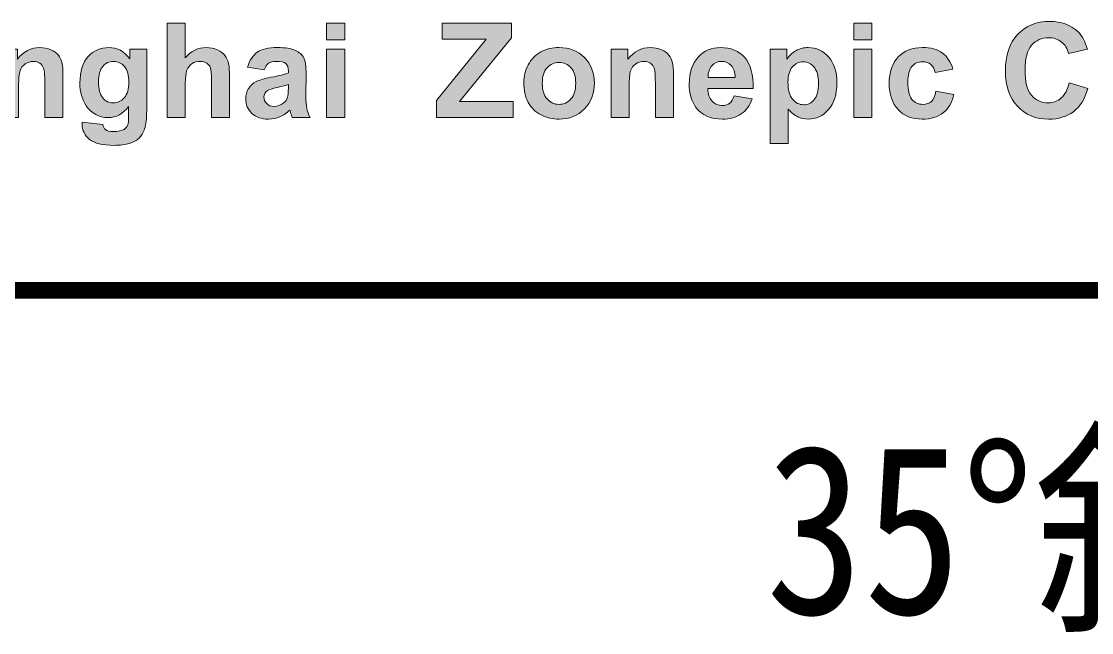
# Model space of a CAD drawing. Extents: x 148 to 221443, y -36682 to 6758.
# Drawn here: x 188961 to 189340.3, y -12032.4 to -11815.8 of the extents above; entities that cross this region are included whole.
import ezdxf
from ezdxf.enums import TextEntityAlignment as Align

# ---------------------------------------------------------------- set-up
doc = ezdxf.new("R2010")
doc.units = 0
doc.header["$LTSCALE"] = 10
doc.header["$MEASUREMENT"] = 0
doc.layers.add('图层 1', color=7, linetype='Continuous')
doc.layers.add('图框层', color=7, linetype='Continuous', lineweight=15)
doc.styles.add('tkhz2', font='')
doc.styles.get('tkhz2').set_extended_font_data('SimSun')

# ---------------------------------------------------------------- blocks, each defined once
blk = doc.blocks.new('block 6')
at = {"layer": '图层 1', "true_color": 0x0f208a}
h = blk.add_hatch(color=166, dxfattribs=at)
h.dxf.hatch_style = 2
edge = h.paths.add_edge_path()
edge.add_spline(control_points=[(107.707, -151.658), (107.707, -151.658), (108.052, -151.767), (108.052, -151.767), (107.999, -151.96), (107.911, -152.102), (107.788, -152.196), (107.665, -152.289), (107.509, -152.336), (107.32, -152.336), (107.085, -152.336), (106.893, -152.256), (106.742, -152.096), (106.592, -151.936), (106.516, -151.718), (106.516, -151.44), (106.516, -151.147), (106.592, -150.919), (106.744, -150.756), (106.895, -150.594), (107.094, -150.513), (107.341, -150.513), (107.557, -150.513), (107.732, -150.577), (107.867, -150.704), (107.947, -150.779), (108.007, -150.888), (108.047, -151.029), (108.047, -151.029), (107.695, -151.113), (107.695, -151.113), (107.674, -151.021), (107.63, -150.949), (107.564, -150.897), (107.498, -150.844), (107.418, -150.817), (107.323, -150.817), (107.192, -150.817), (107.087, -150.864), (107.005, -150.958), (106.924, -151.052), (106.883, -151.204), (106.883, -151.413), (106.883, -151.637), (106.923, -151.795), (107.003, -151.89), (107.083, -151.985), (107.188, -152.032), (107.316, -152.032), (107.41, -152.032), (107.492, -152.002), (107.56, -151.941), (107.628, -151.881), (107.677, -151.787), (107.707, -151.658)], knot_values=[0, 0, 0, 0, 1, 1, 1, 2, 2, 2, 3, 3, 3, 4, 4, 4, 5, 5, 5, 6, 6, 6, 7, 7, 7, 8, 8, 8, 9, 9, 9, 10, 10, 10, 11, 11, 11, 12, 12, 12, 13, 13, 13, 14, 14, 14, 15, 15, 15, 16, 16, 16, 17, 17, 17, 18, 18, 18, 18], degree=3, periodic=0)
h = blk.add_hatch(color=166, dxfattribs=at)
h.dxf.hatch_style = 2
edge = h.paths.add_edge_path()
edge.add_spline(control_points=[(91.219, -150.543), (91.219, -150.543), (91.219, -151.191), (91.219, -151.191), (91.328, -151.064), (91.459, -151), (91.61, -151), (91.688, -151), (91.758, -151.014), (91.82, -151.043), (91.883, -151.072), (91.93, -151.109), (91.962, -151.154), (91.993, -151.199), (92.015, -151.249), (92.027, -151.303), (92.038, -151.358), (92.044, -151.442), (92.044, -151.557), (92.044, -151.557), (92.044, -152.306), (92.044, -152.306), (92.044, -152.306), (91.706, -152.306), (91.706, -152.306), (91.706, -152.306), (91.706, -151.631), (91.706, -151.631), (91.706, -151.497), (91.7, -151.412), (91.687, -151.376), (91.674, -151.34), (91.651, -151.311), (91.619, -151.29), (91.586, -151.269), (91.546, -151.258), (91.497, -151.258), (91.441, -151.258), (91.391, -151.272), (91.347, -151.299), (91.302, -151.327), (91.27, -151.368), (91.25, -151.423), (91.229, -151.477), (91.219, -151.559), (91.219, -151.666), (91.219, -151.666), (91.219, -152.306), (91.219, -152.306), (91.219, -152.306), (90.881, -152.306), (90.881, -152.306), (90.881, -152.306), (90.881, -150.543), (90.881, -150.543), (90.881, -150.543), (91.219, -150.543), (91.219, -150.543)], knot_values=[0, 0, 0, 0, 1, 1, 1, 2, 2, 2, 3, 3, 3, 4, 4, 4, 5, 5, 5, 6, 6, 6, 7, 7, 7, 8, 8, 8, 9, 9, 9, 10, 10, 10, 11, 11, 11, 12, 12, 12, 13, 13, 13, 14, 14, 14, 15, 15, 15, 16, 16, 16, 17, 17, 17, 18, 18, 18, 19, 19, 19, 19], degree=3, periodic=0)
h = blk.add_hatch(color=166, dxfattribs=at)
h.dxf.hatch_style = 2
h.paths.add_polyline_path([(93.855, -150.856), (93.855, -150.543), (94.193, -150.543), (94.193, -150.856)])
h.paths.add_polyline_path([(93.855, -152.306), (93.855, -151.029), (94.193, -151.029), (94.193, -152.306)])
h = blk.add_hatch(color=166, dxfattribs=at)
h.dxf.hatch_style = 2
h.paths.add_polyline_path([(95.906, -152.306), (95.906, -151.985), (96.832, -150.841), (96.01, -150.841), (96.01, -150.543), (97.301, -150.543), (97.301, -150.819), (96.335, -152.009), (97.338, -152.009), (97.338, -152.306)])
h = blk.add_hatch(color=166, dxfattribs=at)
h.dxf.hatch_style = 2
h.paths.add_polyline_path([(103.69, -150.856), (103.69, -150.543), (104.028, -150.543), (104.028, -150.856)])
h.paths.add_polyline_path([(103.69, -152.306), (103.69, -151.029), (104.028, -151.029), (104.028, -152.306)])
h = blk.add_hatch(color=166, dxfattribs=at)
h.dxf.hatch_style = 2
edge = h.paths.add_edge_path()
edge.add_spline(control_points=[(88.937, -152.306), (88.937, -152.306), (88.599, -152.306), (88.599, -152.306), (88.599, -152.306), (88.599, -151.654), (88.599, -151.654), (88.599, -151.516), (88.591, -151.427), (88.577, -151.386), (88.563, -151.346), (88.539, -151.315), (88.507, -151.292), (88.474, -151.27), (88.435, -151.258), (88.389, -151.258), (88.331, -151.258), (88.278, -151.274), (88.232, -151.307), (88.185, -151.339), (88.153, -151.381), (88.136, -151.434), (88.119, -151.487), (88.11, -151.585), (88.11, -151.728), (88.11, -151.728), (88.11, -152.306), (88.11, -152.306), (88.11, -152.306), (87.772, -152.306), (87.772, -152.306), (87.772, -152.306), (87.772, -151.029), (87.772, -151.029), (87.772, -151.029), (88.086, -151.029), (88.086, -151.029), (88.086, -151.029), (88.086, -151.216), (88.086, -151.216), (88.198, -151.072), (88.338, -151), (88.507, -151), (88.582, -151), (88.65, -151.013), (88.712, -151.04), (88.774, -151.067), (88.82, -151.101), (88.852, -151.143), (88.883, -151.185), (88.906, -151.232), (88.918, -151.285), (88.93, -151.338), (88.937, -151.413), (88.937, -151.512), (88.937, -151.512), (88.937, -152.306), (88.937, -152.306)], knot_values=[0, 0, 0, 0, 1, 1, 1, 2, 2, 2, 3, 3, 3, 4, 4, 4, 5, 5, 5, 6, 6, 6, 7, 7, 7, 8, 8, 8, 9, 9, 9, 10, 10, 10, 11, 11, 11, 12, 12, 12, 13, 13, 13, 14, 14, 14, 15, 15, 15, 16, 16, 16, 17, 17, 17, 18, 18, 18, 19, 19, 19, 19], degree=3, periodic=0)
h = blk.add_hatch(color=166, dxfattribs=at)
h.dxf.hatch_style = 2
edge = h.paths.add_edge_path()
edge.add_spline(control_points=[(89.297, -152.39), (89.297, -152.39), (89.683, -152.437), (89.683, -152.437), (89.69, -152.482), (89.705, -152.513), (89.728, -152.53), (89.76, -152.554), (89.811, -152.566), (89.879, -152.566), (89.968, -152.566), (90.034, -152.552), (90.078, -152.526), (90.108, -152.508), (90.13, -152.48), (90.145, -152.441), (90.156, -152.412), (90.161, -152.361), (90.161, -152.286), (90.161, -152.286), (90.161, -152.099), (90.161, -152.099), (90.06, -152.237), (89.932, -152.306), (89.778, -152.306), (89.607, -152.306), (89.471, -152.233), (89.371, -152.088), (89.292, -151.973), (89.253, -151.831), (89.253, -151.66), (89.253, -151.446), (89.304, -151.282), (89.407, -151.169), (89.51, -151.056), (89.638, -151), (89.792, -151), (89.95, -151), (90.08, -151.069), (90.182, -151.208), (90.182, -151.208), (90.182, -151.029), (90.182, -151.029), (90.182, -151.029), (90.499, -151.029), (90.499, -151.029), (90.499, -151.029), (90.499, -152.175), (90.499, -152.175), (90.499, -152.326), (90.486, -152.438), (90.461, -152.513), (90.437, -152.587), (90.402, -152.646), (90.357, -152.688), (90.312, -152.731), (90.252, -152.764), (90.177, -152.788), (90.102, -152.812), (90.007, -152.824), (89.893, -152.824), (89.676, -152.824), (89.523, -152.787), (89.432, -152.713), (89.341, -152.639), (89.296, -152.545), (89.296, -152.431), (89.296, -152.42), (89.297, -152.406), (89.297, -152.39)], knot_values=[0, 0, 0, 0, 1, 1, 1, 2, 2, 2, 3, 3, 3, 4, 4, 4, 5, 5, 5, 6, 6, 6, 7, 7, 7, 8, 8, 8, 9, 9, 9, 10, 10, 10, 11, 11, 11, 12, 12, 12, 13, 13, 13, 14, 14, 14, 15, 15, 15, 16, 16, 16, 17, 17, 17, 18, 18, 18, 19, 19, 19, 20, 20, 20, 21, 21, 21, 22, 22, 22, 23, 23, 23, 23], degree=3, periodic=0)
edge = h.paths.add_edge_path()
edge.add_spline(control_points=[(89.599, -151.641), (89.599, -151.776), (89.626, -151.876), (89.678, -151.938), (89.73, -152.002), (89.795, -152.033), (89.872, -152.033), (89.955, -152.033), (90.024, -152.001), (90.081, -151.936), (90.138, -151.872), (90.167, -151.776), (90.167, -151.649), (90.167, -151.517), (90.14, -151.419), (90.085, -151.355), (90.031, -151.291), (89.962, -151.258), (89.878, -151.258), (89.797, -151.258), (89.73, -151.29), (89.678, -151.353), (89.626, -151.416), (89.599, -151.512), (89.599, -151.641)], knot_values=[0, 0, 0, 0, 1, 1, 1, 2, 2, 2, 3, 3, 3, 4, 4, 4, 5, 5, 5, 6, 6, 6, 7, 7, 7, 8, 8, 8, 8], degree=3, periodic=0)
h = blk.add_hatch(color=166, dxfattribs=at)
h.dxf.hatch_style = 2
edge = h.paths.add_edge_path()
edge.add_spline(control_points=[(92.689, -151.418), (92.689, -151.418), (92.382, -151.363), (92.382, -151.363), (92.416, -151.24), (92.476, -151.148), (92.56, -151.089), (92.644, -151.03), (92.769, -151), (92.935, -151), (93.086, -151), (93.198, -151.018), (93.272, -151.053), (93.346, -151.089), (93.398, -151.134), (93.428, -151.189), (93.458, -151.244), (93.473, -151.345), (93.473, -151.492), (93.473, -151.492), (93.469, -151.886), (93.469, -151.886), (93.469, -151.998), (93.475, -152.081), (93.485, -152.135), (93.496, -152.188), (93.516, -152.245), (93.546, -152.306), (93.546, -152.306), (93.212, -152.306), (93.212, -152.306), (93.203, -152.284), (93.192, -152.25), (93.179, -152.206), (93.174, -152.186), (93.17, -152.173), (93.167, -152.166), (93.11, -152.223), (93.048, -152.265), (92.982, -152.293), (92.916, -152.321), (92.846, -152.335), (92.772, -152.335), (92.64, -152.335), (92.536, -152.299), (92.461, -152.228), (92.385, -152.156), (92.347, -152.066), (92.347, -151.957), (92.347, -151.885), (92.364, -151.821), (92.399, -151.764), (92.433, -151.708), (92.482, -151.664), (92.544, -151.634), (92.606, -151.604), (92.695, -151.578), (92.813, -151.555), (92.971, -151.526), (93.08, -151.498), (93.141, -151.473), (93.141, -151.473), (93.141, -151.439), (93.141, -151.439), (93.141, -151.374), (93.125, -151.328), (93.093, -151.3), (93.061, -151.272), (93, -151.258), (92.911, -151.258), (92.851, -151.258), (92.804, -151.27), (92.77, -151.294), (92.737, -151.318), (92.71, -151.359), (92.689, -151.418)], knot_values=[0, 0, 0, 0, 1, 1, 1, 2, 2, 2, 3, 3, 3, 4, 4, 4, 5, 5, 5, 6, 6, 6, 7, 7, 7, 8, 8, 8, 9, 9, 9, 10, 10, 10, 11, 11, 11, 12, 12, 12, 13, 13, 13, 14, 14, 14, 15, 15, 15, 16, 16, 16, 17, 17, 17, 18, 18, 18, 19, 19, 19, 20, 20, 20, 21, 21, 21, 22, 22, 22, 23, 23, 23, 24, 24, 24, 25, 25, 25, 25], degree=3, periodic=0)
edge = h.paths.add_edge_path()
edge.add_spline(control_points=[(93.141, -151.692), (93.098, -151.707), (93.029, -151.724), (92.935, -151.744), (92.841, -151.764), (92.78, -151.784), (92.751, -151.803), (92.707, -151.834), (92.685, -151.874), (92.685, -151.923), (92.685, -151.969), (92.703, -152.011), (92.738, -152.045), (92.773, -152.08), (92.818, -152.097), (92.873, -152.097), (92.934, -152.097), (92.992, -152.077), (93.047, -152.037), (93.088, -152.006), (93.115, -151.969), (93.128, -151.925), (93.136, -151.896), (93.141, -151.841), (93.141, -151.76), (93.141, -151.76), (93.141, -151.692), (93.141, -151.692)], knot_values=[0, 0, 0, 0, 1, 1, 1, 2, 2, 2, 3, 3, 3, 4, 4, 4, 5, 5, 5, 6, 6, 6, 7, 7, 7, 8, 8, 8, 9, 9, 9, 9], degree=3, periodic=0)
h = blk.add_hatch(color=166, dxfattribs=at)
h.dxf.hatch_style = 2
edge = h.paths.add_edge_path()
edge.add_spline(control_points=[(97.532, -151.649), (97.532, -151.537), (97.559, -151.428), (97.615, -151.323), (97.67, -151.218), (97.748, -151.138), (97.85, -151.083), (97.951, -151.027), (98.064, -151), (98.19, -151), (98.383, -151), (98.541, -151.063), (98.664, -151.188), (98.788, -151.313), (98.85, -151.472), (98.85, -151.664), (98.85, -151.857), (98.787, -152.017), (98.663, -152.144), (98.538, -152.271), (98.381, -152.335), (98.192, -152.335), (98.075, -152.335), (97.963, -152.308), (97.857, -152.255), (97.751, -152.203), (97.67, -152.125), (97.615, -152.023), (97.559, -151.92), (97.532, -151.796), (97.532, -151.649)], knot_values=[0, 0, 0, 0, 1, 1, 1, 2, 2, 2, 3, 3, 3, 4, 4, 4, 5, 5, 5, 6, 6, 6, 7, 7, 7, 8, 8, 8, 9, 9, 9, 10, 10, 10, 10], degree=3, periodic=0)
edge = h.paths.add_edge_path()
edge.add_spline(control_points=[(97.878, -151.668), (97.878, -151.794), (97.908, -151.891), (97.968, -151.958), (98.028, -152.026), (98.102, -152.06), (98.191, -152.06), (98.279, -152.06), (98.353, -152.026), (98.413, -151.958), (98.472, -151.891), (98.502, -151.793), (98.502, -151.665), (98.502, -151.54), (98.472, -151.444), (98.413, -151.376), (98.353, -151.309), (98.279, -151.276), (98.191, -151.276), (98.102, -151.276), (98.028, -151.309), (97.968, -151.376), (97.908, -151.444), (97.878, -151.541), (97.878, -151.668)], knot_values=[0, 0, 0, 0, 1, 1, 1, 2, 2, 2, 3, 3, 3, 4, 4, 4, 5, 5, 5, 6, 6, 6, 7, 7, 7, 8, 8, 8, 8], degree=3, periodic=0)
h = blk.add_hatch(color=166, dxfattribs=at)
h.dxf.hatch_style = 2
edge = h.paths.add_edge_path()
edge.add_spline(control_points=[(100.325, -152.306), (100.325, -152.306), (99.987, -152.306), (99.987, -152.306), (99.987, -152.306), (99.987, -151.654), (99.987, -151.654), (99.987, -151.516), (99.98, -151.427), (99.966, -151.386), (99.951, -151.346), (99.928, -151.315), (99.895, -151.292), (99.863, -151.27), (99.824, -151.258), (99.778, -151.258), (99.719, -151.258), (99.667, -151.274), (99.62, -151.307), (99.574, -151.339), (99.542, -151.381), (99.525, -151.434), (99.508, -151.487), (99.499, -151.585), (99.499, -151.728), (99.499, -151.728), (99.499, -152.306), (99.499, -152.306), (99.499, -152.306), (99.161, -152.306), (99.161, -152.306), (99.161, -152.306), (99.161, -151.029), (99.161, -151.029), (99.161, -151.029), (99.475, -151.029), (99.475, -151.029), (99.475, -151.029), (99.475, -151.216), (99.475, -151.216), (99.587, -151.072), (99.727, -151), (99.896, -151), (99.97, -151), (100.039, -151.013), (100.1, -151.04), (100.162, -151.067), (100.209, -151.101), (100.241, -151.143), (100.272, -151.185), (100.294, -151.232), (100.307, -151.285), (100.319, -151.338), (100.325, -151.413), (100.325, -151.512), (100.325, -151.512), (100.325, -152.306), (100.325, -152.306)], knot_values=[0, 0, 0, 0, 1, 1, 1, 2, 2, 2, 3, 3, 3, 4, 4, 4, 5, 5, 5, 6, 6, 6, 7, 7, 7, 8, 8, 8, 9, 9, 9, 10, 10, 10, 11, 11, 11, 12, 12, 12, 13, 13, 13, 14, 14, 14, 15, 15, 15, 16, 16, 16, 17, 17, 17, 18, 18, 18, 19, 19, 19, 19], degree=3, periodic=0)
h = blk.add_hatch(color=166, dxfattribs=at)
h.dxf.hatch_style = 2
edge = h.paths.add_edge_path()
edge.add_spline(control_points=[(101.457, -151.899), (101.457, -151.899), (101.794, -151.956), (101.794, -151.956), (101.75, -152.08), (101.682, -152.173), (101.589, -152.238), (101.495, -152.303), (101.378, -152.335), (101.238, -152.335), (101.016, -152.335), (100.852, -152.262), (100.745, -152.117), (100.661, -152.001), (100.619, -151.854), (100.619, -151.677), (100.619, -151.465), (100.674, -151.3), (100.785, -151.18), (100.895, -151.06), (101.035, -151), (101.204, -151), (101.394, -151), (101.544, -151.063), (101.654, -151.188), (101.764, -151.313), (101.817, -151.506), (101.812, -151.765), (101.812, -151.765), (100.965, -151.765), (100.965, -151.765), (100.967, -151.865), (100.995, -151.943), (101.047, -151.999), (101.099, -152.054), (101.164, -152.082), (101.242, -152.082), (101.295, -152.082), (101.339, -152.068), (101.375, -152.039), (101.411, -152.01), (101.438, -151.964), (101.457, -151.899)], knot_values=[0, 0, 0, 0, 1, 1, 1, 2, 2, 2, 3, 3, 3, 4, 4, 4, 5, 5, 5, 6, 6, 6, 7, 7, 7, 8, 8, 8, 9, 9, 9, 10, 10, 10, 11, 11, 11, 12, 12, 12, 13, 13, 13, 14, 14, 14, 14], degree=3, periodic=0)
edge = h.paths.add_edge_path()
edge.add_spline(control_points=[(101.476, -151.558), (101.474, -151.46), (101.448, -151.386), (101.4, -151.335), (101.352, -151.284), (101.294, -151.258), (101.225, -151.258), (101.151, -151.258), (101.09, -151.285), (101.042, -151.339), (100.994, -151.393), (100.97, -151.466), (100.971, -151.558), (100.971, -151.558), (101.476, -151.558), (101.476, -151.558)], knot_values=[0, 0, 0, 0, 1, 1, 1, 2, 2, 2, 3, 3, 3, 4, 4, 4, 5, 5, 5, 5], degree=3, periodic=0)
h = blk.add_hatch(color=166, dxfattribs=at)
h.dxf.hatch_style = 2
edge = h.paths.add_edge_path()
edge.add_spline(control_points=[(102.127, -151.029), (102.127, -151.029), (102.442, -151.029), (102.442, -151.029), (102.442, -151.029), (102.442, -151.216), (102.442, -151.216), (102.483, -151.152), (102.538, -151.1), (102.608, -151.06), (102.677, -151.02), (102.755, -151), (102.84, -151), (102.988, -151), (103.114, -151.058), (103.217, -151.174), (103.321, -151.291), (103.373, -151.453), (103.373, -151.66), (103.373, -151.874), (103.32, -152.039), (103.216, -152.157), (103.112, -152.276), (102.986, -152.335), (102.837, -152.335), (102.767, -152.335), (102.703, -152.321), (102.646, -152.293), (102.588, -152.265), (102.528, -152.217), (102.465, -152.149), (102.465, -152.149), (102.465, -152.792), (102.465, -152.792), (102.465, -152.792), (102.127, -152.792), (102.127, -152.792), (102.127, -152.792), (102.127, -151.029), (102.127, -151.029)], knot_values=[0, 0, 0, 0, 1, 1, 1, 2, 2, 2, 3, 3, 3, 4, 4, 4, 5, 5, 5, 6, 6, 6, 7, 7, 7, 8, 8, 8, 9, 9, 9, 10, 10, 10, 11, 11, 11, 12, 12, 12, 13, 13, 13, 13], degree=3, periodic=0)
edge = h.paths.add_edge_path()
edge.add_spline(control_points=[(102.461, -151.646), (102.461, -151.789), (102.49, -151.895), (102.546, -151.964), (102.603, -152.032), (102.673, -152.067), (102.754, -152.067), (102.833, -152.067), (102.898, -152.035), (102.95, -151.972), (103.003, -151.909), (103.029, -151.806), (103.029, -151.663), (103.029, -151.528), (103.002, -151.429), (102.948, -151.364), (102.894, -151.299), (102.828, -151.267), (102.748, -151.267), (102.666, -151.267), (102.597, -151.299), (102.543, -151.362), (102.488, -151.426), (102.461, -151.521), (102.461, -151.646)], knot_values=[0, 0, 0, 0, 1, 1, 1, 2, 2, 2, 3, 3, 3, 4, 4, 4, 5, 5, 5, 6, 6, 6, 7, 7, 7, 8, 8, 8, 8], degree=3, periodic=0)
h = blk.add_hatch(color=166, dxfattribs=at)
h.dxf.hatch_style = 2
edge = h.paths.add_edge_path()
edge.add_spline(control_points=[(105.537, -151.406), (105.537, -151.406), (105.204, -151.466), (105.204, -151.466), (105.193, -151.4), (105.168, -151.35), (105.128, -151.316), (105.088, -151.282), (105.037, -151.266), (104.973, -151.266), (104.889, -151.266), (104.822, -151.295), (104.772, -151.353), (104.722, -151.411), (104.697, -151.508), (104.697, -151.644), (104.697, -151.796), (104.722, -151.903), (104.773, -151.966), (104.824, -152.028), (104.892, -152.06), (104.978, -152.06), (105.042, -152.06), (105.095, -152.041), (105.136, -152.005), (105.177, -151.968), (105.205, -151.905), (105.222, -151.816), (105.222, -151.816), (105.554, -151.873), (105.554, -151.873), (105.52, -152.025), (105.454, -152.14), (105.356, -152.218), (105.258, -152.296), (105.127, -152.335), (104.962, -152.335), (104.776, -152.335), (104.627, -152.276), (104.516, -152.158), (104.405, -152.04), (104.349, -151.877), (104.349, -151.669), (104.349, -151.458), (104.405, -151.293), (104.516, -151.176), (104.628, -151.058), (104.778, -151), (104.968, -151), (105.124, -151), (105.248, -151.033), (105.339, -151.101), (105.431, -151.167), (105.497, -151.269), (105.537, -151.406)], knot_values=[0, 0, 0, 0, 1, 1, 1, 2, 2, 2, 3, 3, 3, 4, 4, 4, 5, 5, 5, 6, 6, 6, 7, 7, 7, 8, 8, 8, 9, 9, 9, 10, 10, 10, 11, 11, 11, 12, 12, 12, 13, 13, 13, 14, 14, 14, 15, 15, 15, 16, 16, 16, 17, 17, 17, 18, 18, 18, 18], degree=3, periodic=0)
at = {"layer": '图层 1', "lineweight": 0}
for points in [[(93.855, -150.856), (93.855, -150.543), (94.193, -150.543), (94.193, -150.856), (93.855, -150.856)], [(95.906, -152.306), (95.906, -151.985), (96.832, -150.841), (96.01, -150.841), (96.01, -150.543), (97.301, -150.543), (97.301, -150.819), (96.335, -152.009), (97.338, -152.009), (97.338, -152.306), (95.906, -152.306)], [(103.69, -150.856), (103.69, -150.543), (104.028, -150.543), (104.028, -150.856), (103.69, -150.856)], [(93.855, -152.306), (93.855, -151.029), (94.193, -151.029), (94.193, -152.306), (93.855, -152.306)], [(103.69, -152.306), (103.69, -151.029), (104.028, -151.029), (104.028, -152.306), (103.69, -152.306)]]:
    blk.add_lwpolyline(points, dxfattribs=at)
for points, knots in [([(107.707, -151.658), (107.707, -151.658), (108.052, -151.767), (108.052, -151.767), (107.999, -151.96), (107.911, -152.102), (107.788, -152.196), (107.665, -152.289), (107.509, -152.336), (107.32, -152.336), (107.085, -152.336), (106.893, -152.256), (106.742, -152.096), (106.592, -151.936), (106.516, -151.718), (106.516, -151.44), (106.516, -151.147), (106.592, -150.919), (106.744, -150.756), (106.895, -150.594), (107.094, -150.513), (107.341, -150.513), (107.557, -150.513), (107.732, -150.577), (107.867, -150.704), (107.947, -150.779), (108.007, -150.888), (108.047, -151.029), (108.047, -151.029), (107.695, -151.113), (107.695, -151.113), (107.674, -151.021), (107.63, -150.949), (107.564, -150.897), (107.498, -150.844), (107.418, -150.817), (107.323, -150.817), (107.192, -150.817), (107.087, -150.864), (107.005, -150.958), (106.924, -151.052), (106.883, -151.204), (106.883, -151.413), (106.883, -151.637), (106.923, -151.795), (107.003, -151.89), (107.083, -151.985), (107.188, -152.032), (107.316, -152.032), (107.41, -152.032), (107.492, -152.002), (107.56, -151.941), (107.628, -151.881), (107.677, -151.787), (107.707, -151.658)], [0, 0, 0, 0, 1, 1, 1, 2, 2, 2, 3, 3, 3, 4, 4, 4, 5, 5, 5, 6, 6, 6, 7, 7, 7, 8, 8, 8, 9, 9, 9, 10, 10, 10, 11, 11, 11, 12, 12, 12, 13, 13, 13, 14, 14, 14, 15, 15, 15, 16, 16, 16, 17, 17, 17, 18, 18, 18, 18]), ([(91.219, -150.543), (91.219, -150.543), (91.219, -151.191), (91.219, -151.191), (91.328, -151.064), (91.459, -151), (91.61, -151), (91.688, -151), (91.758, -151.014), (91.82, -151.043), (91.883, -151.072), (91.93, -151.109), (91.962, -151.154), (91.993, -151.199), (92.015, -151.249), (92.027, -151.303), (92.038, -151.358), (92.044, -151.442), (92.044, -151.557), (92.044, -151.557), (92.044, -152.306), (92.044, -152.306), (92.044, -152.306), (91.706, -152.306), (91.706, -152.306), (91.706, -152.306), (91.706, -151.631), (91.706, -151.631), (91.706, -151.497), (91.7, -151.412), (91.687, -151.376), (91.674, -151.34), (91.651, -151.311), (91.619, -151.29), (91.586, -151.269), (91.546, -151.258), (91.497, -151.258), (91.441, -151.258), (91.391, -151.272), (91.347, -151.299), (91.302, -151.327), (91.27, -151.368), (91.25, -151.423), (91.229, -151.477), (91.219, -151.559), (91.219, -151.666), (91.219, -151.666), (91.219, -152.306), (91.219, -152.306), (91.219, -152.306), (90.881, -152.306), (90.881, -152.306), (90.881, -152.306), (90.881, -150.543), (90.881, -150.543), (90.881, -150.543), (91.219, -150.543), (91.219, -150.543)], [0, 0, 0, 0, 1, 1, 1, 2, 2, 2, 3, 3, 3, 4, 4, 4, 5, 5, 5, 6, 6, 6, 7, 7, 7, 8, 8, 8, 9, 9, 9, 10, 10, 10, 11, 11, 11, 12, 12, 12, 13, 13, 13, 14, 14, 14, 15, 15, 15, 16, 16, 16, 17, 17, 17, 18, 18, 18, 19, 19, 19, 19]), ([(88.937, -152.306), (88.937, -152.306), (88.599, -152.306), (88.599, -152.306), (88.599, -152.306), (88.599, -151.654), (88.599, -151.654), (88.599, -151.516), (88.591, -151.427), (88.577, -151.386), (88.563, -151.346), (88.539, -151.315), (88.507, -151.292), (88.474, -151.27), (88.435, -151.258), (88.389, -151.258), (88.331, -151.258), (88.278, -151.274), (88.232, -151.307), (88.185, -151.339), (88.153, -151.381), (88.136, -151.434), (88.119, -151.487), (88.11, -151.585), (88.11, -151.728), (88.11, -151.728), (88.11, -152.306), (88.11, -152.306), (88.11, -152.306), (87.772, -152.306), (87.772, -152.306), (87.772, -152.306), (87.772, -151.029), (87.772, -151.029), (87.772, -151.029), (88.086, -151.029), (88.086, -151.029), (88.086, -151.029), (88.086, -151.216), (88.086, -151.216), (88.198, -151.072), (88.338, -151), (88.507, -151), (88.582, -151), (88.65, -151.013), (88.712, -151.04), (88.774, -151.067), (88.82, -151.101), (88.852, -151.143), (88.883, -151.185), (88.906, -151.232), (88.918, -151.285), (88.93, -151.338), (88.937, -151.413), (88.937, -151.512), (88.937, -151.512), (88.937, -152.306), (88.937, -152.306)], [0, 0, 0, 0, 1, 1, 1, 2, 2, 2, 3, 3, 3, 4, 4, 4, 5, 5, 5, 6, 6, 6, 7, 7, 7, 8, 8, 8, 9, 9, 9, 10, 10, 10, 11, 11, 11, 12, 12, 12, 13, 13, 13, 14, 14, 14, 15, 15, 15, 16, 16, 16, 17, 17, 17, 18, 18, 18, 19, 19, 19, 19]), ([(89.297, -152.39), (89.297, -152.39), (89.683, -152.437), (89.683, -152.437), (89.69, -152.482), (89.705, -152.513), (89.728, -152.53), (89.76, -152.554), (89.811, -152.566), (89.879, -152.566), (89.968, -152.566), (90.034, -152.552), (90.078, -152.526), (90.108, -152.508), (90.13, -152.48), (90.145, -152.441), (90.156, -152.412), (90.161, -152.361), (90.161, -152.286), (90.161, -152.286), (90.161, -152.099), (90.161, -152.099), (90.06, -152.237), (89.932, -152.306), (89.778, -152.306), (89.607, -152.306), (89.471, -152.233), (89.371, -152.088), (89.292, -151.973), (89.253, -151.831), (89.253, -151.66), (89.253, -151.446), (89.304, -151.282), (89.407, -151.169), (89.51, -151.056), (89.638, -151), (89.792, -151), (89.95, -151), (90.08, -151.069), (90.182, -151.208), (90.182, -151.208), (90.182, -151.029), (90.182, -151.029), (90.182, -151.029), (90.499, -151.029), (90.499, -151.029), (90.499, -151.029), (90.499, -152.175), (90.499, -152.175), (90.499, -152.326), (90.486, -152.438), (90.461, -152.513), (90.437, -152.587), (90.402, -152.646), (90.357, -152.688), (90.312, -152.731), (90.252, -152.764), (90.177, -152.788), (90.102, -152.812), (90.007, -152.824), (89.893, -152.824), (89.676, -152.824), (89.523, -152.787), (89.432, -152.713), (89.341, -152.639), (89.296, -152.545), (89.296, -152.431), (89.296, -152.42), (89.297, -152.406), (89.297, -152.39)], [0, 0, 0, 0, 1, 1, 1, 2, 2, 2, 3, 3, 3, 4, 4, 4, 5, 5, 5, 6, 6, 6, 7, 7, 7, 8, 8, 8, 9, 9, 9, 10, 10, 10, 11, 11, 11, 12, 12, 12, 13, 13, 13, 14, 14, 14, 15, 15, 15, 16, 16, 16, 17, 17, 17, 18, 18, 18, 19, 19, 19, 20, 20, 20, 21, 21, 21, 22, 22, 22, 23, 23, 23, 23]), ([(92.689, -151.418), (92.689, -151.418), (92.382, -151.363), (92.382, -151.363), (92.416, -151.24), (92.476, -151.148), (92.56, -151.089), (92.644, -151.03), (92.769, -151), (92.935, -151), (93.086, -151), (93.198, -151.018), (93.272, -151.053), (93.346, -151.089), (93.398, -151.134), (93.428, -151.189), (93.458, -151.244), (93.473, -151.345), (93.473, -151.492), (93.473, -151.492), (93.469, -151.886), (93.469, -151.886), (93.469, -151.998), (93.475, -152.081), (93.485, -152.135), (93.496, -152.188), (93.516, -152.245), (93.546, -152.306), (93.546, -152.306), (93.212, -152.306), (93.212, -152.306), (93.203, -152.284), (93.192, -152.25), (93.179, -152.206), (93.174, -152.186), (93.17, -152.173), (93.167, -152.166), (93.11, -152.223), (93.048, -152.265), (92.982, -152.293), (92.916, -152.321), (92.846, -152.335), (92.772, -152.335), (92.64, -152.335), (92.536, -152.299), (92.461, -152.228), (92.385, -152.156), (92.347, -152.066), (92.347, -151.957), (92.347, -151.885), (92.364, -151.821), (92.399, -151.764), (92.433, -151.708), (92.482, -151.664), (92.544, -151.634), (92.606, -151.604), (92.695, -151.578), (92.813, -151.555), (92.971, -151.526), (93.08, -151.498), (93.141, -151.473), (93.141, -151.473), (93.141, -151.439), (93.141, -151.439), (93.141, -151.374), (93.125, -151.328), (93.093, -151.3), (93.061, -151.272), (93, -151.258), (92.911, -151.258), (92.851, -151.258), (92.804, -151.27), (92.77, -151.294), (92.737, -151.318), (92.71, -151.359), (92.689, -151.418)], [0, 0, 0, 0, 1, 1, 1, 2, 2, 2, 3, 3, 3, 4, 4, 4, 5, 5, 5, 6, 6, 6, 7, 7, 7, 8, 8, 8, 9, 9, 9, 10, 10, 10, 11, 11, 11, 12, 12, 12, 13, 13, 13, 14, 14, 14, 15, 15, 15, 16, 16, 16, 17, 17, 17, 18, 18, 18, 19, 19, 19, 20, 20, 20, 21, 21, 21, 22, 22, 22, 23, 23, 23, 24, 24, 24, 25, 25, 25, 25]), ([(97.532, -151.649), (97.532, -151.537), (97.559, -151.428), (97.615, -151.323), (97.67, -151.218), (97.748, -151.138), (97.85, -151.083), (97.951, -151.027), (98.064, -151), (98.19, -151), (98.383, -151), (98.541, -151.063), (98.664, -151.188), (98.788, -151.313), (98.85, -151.472), (98.85, -151.664), (98.85, -151.857), (98.787, -152.017), (98.663, -152.144), (98.538, -152.271), (98.381, -152.335), (98.192, -152.335), (98.075, -152.335), (97.963, -152.308), (97.857, -152.255), (97.751, -152.203), (97.67, -152.125), (97.615, -152.023), (97.559, -151.92), (97.532, -151.796), (97.532, -151.649)], [0, 0, 0, 0, 1, 1, 1, 2, 2, 2, 3, 3, 3, 4, 4, 4, 5, 5, 5, 6, 6, 6, 7, 7, 7, 8, 8, 8, 9, 9, 9, 10, 10, 10, 10]), ([(100.325, -152.306), (100.325, -152.306), (99.987, -152.306), (99.987, -152.306), (99.987, -152.306), (99.987, -151.654), (99.987, -151.654), (99.987, -151.516), (99.98, -151.427), (99.966, -151.386), (99.951, -151.346), (99.928, -151.315), (99.895, -151.292), (99.863, -151.27), (99.824, -151.258), (99.778, -151.258), (99.719, -151.258), (99.667, -151.274), (99.62, -151.307), (99.574, -151.339), (99.542, -151.381), (99.525, -151.434), (99.508, -151.487), (99.499, -151.585), (99.499, -151.728), (99.499, -151.728), (99.499, -152.306), (99.499, -152.306), (99.499, -152.306), (99.161, -152.306), (99.161, -152.306), (99.161, -152.306), (99.161, -151.029), (99.161, -151.029), (99.161, -151.029), (99.475, -151.029), (99.475, -151.029), (99.475, -151.029), (99.475, -151.216), (99.475, -151.216), (99.587, -151.072), (99.727, -151), (99.896, -151), (99.97, -151), (100.039, -151.013), (100.1, -151.04), (100.162, -151.067), (100.209, -151.101), (100.241, -151.143), (100.272, -151.185), (100.294, -151.232), (100.307, -151.285), (100.319, -151.338), (100.325, -151.413), (100.325, -151.512), (100.325, -151.512), (100.325, -152.306), (100.325, -152.306)], [0, 0, 0, 0, 1, 1, 1, 2, 2, 2, 3, 3, 3, 4, 4, 4, 5, 5, 5, 6, 6, 6, 7, 7, 7, 8, 8, 8, 9, 9, 9, 10, 10, 10, 11, 11, 11, 12, 12, 12, 13, 13, 13, 14, 14, 14, 15, 15, 15, 16, 16, 16, 17, 17, 17, 18, 18, 18, 19, 19, 19, 19]), ([(101.457, -151.899), (101.457, -151.899), (101.794, -151.956), (101.794, -151.956), (101.75, -152.08), (101.682, -152.173), (101.589, -152.238), (101.495, -152.303), (101.378, -152.335), (101.238, -152.335), (101.016, -152.335), (100.852, -152.262), (100.745, -152.117), (100.661, -152.001), (100.619, -151.854), (100.619, -151.677), (100.619, -151.465), (100.674, -151.3), (100.785, -151.18), (100.895, -151.06), (101.035, -151), (101.204, -151), (101.394, -151), (101.544, -151.063), (101.654, -151.188), (101.764, -151.313), (101.817, -151.506), (101.812, -151.765), (101.812, -151.765), (100.965, -151.765), (100.965, -151.765), (100.967, -151.865), (100.995, -151.943), (101.047, -151.999), (101.099, -152.054), (101.164, -152.082), (101.242, -152.082), (101.295, -152.082), (101.339, -152.068), (101.375, -152.039), (101.411, -152.01), (101.438, -151.964), (101.457, -151.899)], [0, 0, 0, 0, 1, 1, 1, 2, 2, 2, 3, 3, 3, 4, 4, 4, 5, 5, 5, 6, 6, 6, 7, 7, 7, 8, 8, 8, 9, 9, 9, 10, 10, 10, 11, 11, 11, 12, 12, 12, 13, 13, 13, 14, 14, 14, 14]), ([(102.127, -151.029), (102.127, -151.029), (102.442, -151.029), (102.442, -151.029), (102.442, -151.029), (102.442, -151.216), (102.442, -151.216), (102.483, -151.152), (102.538, -151.1), (102.608, -151.06), (102.677, -151.02), (102.755, -151), (102.84, -151), (102.988, -151), (103.114, -151.058), (103.217, -151.174), (103.321, -151.291), (103.373, -151.453), (103.373, -151.66), (103.373, -151.874), (103.32, -152.039), (103.216, -152.157), (103.112, -152.276), (102.986, -152.335), (102.837, -152.335), (102.767, -152.335), (102.703, -152.321), (102.646, -152.293), (102.588, -152.265), (102.528, -152.217), (102.465, -152.149), (102.465, -152.149), (102.465, -152.792), (102.465, -152.792), (102.465, -152.792), (102.127, -152.792), (102.127, -152.792), (102.127, -152.792), (102.127, -151.029), (102.127, -151.029)], [0, 0, 0, 0, 1, 1, 1, 2, 2, 2, 3, 3, 3, 4, 4, 4, 5, 5, 5, 6, 6, 6, 7, 7, 7, 8, 8, 8, 9, 9, 9, 10, 10, 10, 11, 11, 11, 12, 12, 12, 13, 13, 13, 13]), ([(105.537, -151.406), (105.537, -151.406), (105.204, -151.466), (105.204, -151.466), (105.193, -151.4), (105.168, -151.35), (105.128, -151.316), (105.088, -151.282), (105.037, -151.266), (104.973, -151.266), (104.889, -151.266), (104.822, -151.295), (104.772, -151.353), (104.722, -151.411), (104.697, -151.508), (104.697, -151.644), (104.697, -151.796), (104.722, -151.903), (104.773, -151.966), (104.824, -152.028), (104.892, -152.06), (104.978, -152.06), (105.042, -152.06), (105.095, -152.041), (105.136, -152.005), (105.177, -151.968), (105.205, -151.905), (105.222, -151.816), (105.222, -151.816), (105.554, -151.873), (105.554, -151.873), (105.52, -152.025), (105.454, -152.14), (105.356, -152.218), (105.258, -152.296), (105.127, -152.335), (104.962, -152.335), (104.776, -152.335), (104.627, -152.276), (104.516, -152.158), (104.405, -152.04), (104.349, -151.877), (104.349, -151.669), (104.349, -151.458), (104.405, -151.293), (104.516, -151.176), (104.628, -151.058), (104.778, -151), (104.968, -151), (105.124, -151), (105.248, -151.033), (105.339, -151.101), (105.431, -151.167), (105.497, -151.269), (105.537, -151.406)], [0, 0, 0, 0, 1, 1, 1, 2, 2, 2, 3, 3, 3, 4, 4, 4, 5, 5, 5, 6, 6, 6, 7, 7, 7, 8, 8, 8, 9, 9, 9, 10, 10, 10, 11, 11, 11, 12, 12, 12, 13, 13, 13, 14, 14, 14, 15, 15, 15, 16, 16, 16, 17, 17, 17, 18, 18, 18, 18]), ([(89.599, -151.641), (89.599, -151.776), (89.626, -151.876), (89.678, -151.938), (89.73, -152.002), (89.795, -152.033), (89.872, -152.033), (89.955, -152.033), (90.024, -152.001), (90.081, -151.936), (90.138, -151.872), (90.167, -151.776), (90.167, -151.649), (90.167, -151.517), (90.14, -151.419), (90.085, -151.355), (90.031, -151.291), (89.962, -151.258), (89.878, -151.258), (89.797, -151.258), (89.73, -151.29), (89.678, -151.353), (89.626, -151.416), (89.599, -151.512), (89.599, -151.641)], [0, 0, 0, 0, 1, 1, 1, 2, 2, 2, 3, 3, 3, 4, 4, 4, 5, 5, 5, 6, 6, 6, 7, 7, 7, 8, 8, 8, 8]), ([(97.878, -151.668), (97.878, -151.794), (97.908, -151.891), (97.968, -151.958), (98.028, -152.026), (98.102, -152.06), (98.191, -152.06), (98.279, -152.06), (98.353, -152.026), (98.413, -151.958), (98.472, -151.891), (98.502, -151.793), (98.502, -151.665), (98.502, -151.54), (98.472, -151.444), (98.413, -151.376), (98.353, -151.309), (98.279, -151.276), (98.191, -151.276), (98.102, -151.276), (98.028, -151.309), (97.968, -151.376), (97.908, -151.444), (97.878, -151.541), (97.878, -151.668)], [0, 0, 0, 0, 1, 1, 1, 2, 2, 2, 3, 3, 3, 4, 4, 4, 5, 5, 5, 6, 6, 6, 7, 7, 7, 8, 8, 8, 8]), ([(101.476, -151.558), (101.474, -151.46), (101.448, -151.386), (101.4, -151.335), (101.352, -151.284), (101.294, -151.258), (101.225, -151.258), (101.151, -151.258), (101.09, -151.285), (101.042, -151.339), (100.994, -151.393), (100.97, -151.466), (100.971, -151.558), (100.971, -151.558), (101.476, -151.558), (101.476, -151.558)], [0, 0, 0, 0, 1, 1, 1, 2, 2, 2, 3, 3, 3, 4, 4, 4, 5, 5, 5, 5]), ([(102.461, -151.646), (102.461, -151.789), (102.49, -151.895), (102.546, -151.964), (102.603, -152.032), (102.673, -152.067), (102.754, -152.067), (102.833, -152.067), (102.898, -152.035), (102.95, -151.972), (103.003, -151.909), (103.029, -151.806), (103.029, -151.663), (103.029, -151.528), (103.002, -151.429), (102.948, -151.364), (102.894, -151.299), (102.828, -151.267), (102.748, -151.267), (102.666, -151.267), (102.597, -151.299), (102.543, -151.362), (102.488, -151.426), (102.461, -151.521), (102.461, -151.646)], [0, 0, 0, 0, 1, 1, 1, 2, 2, 2, 3, 3, 3, 4, 4, 4, 5, 5, 5, 6, 6, 6, 7, 7, 7, 8, 8, 8, 8]), ([(93.141, -151.692), (93.098, -151.707), (93.029, -151.724), (92.935, -151.744), (92.841, -151.764), (92.78, -151.784), (92.751, -151.803), (92.707, -151.834), (92.685, -151.874), (92.685, -151.923), (92.685, -151.969), (92.703, -152.011), (92.738, -152.045), (92.773, -152.08), (92.818, -152.097), (92.873, -152.097), (92.934, -152.097), (92.992, -152.077), (93.047, -152.037), (93.088, -152.006), (93.115, -151.969), (93.128, -151.925), (93.136, -151.896), (93.141, -151.841), (93.141, -151.76), (93.141, -151.76), (93.141, -151.692), (93.141, -151.692)], [0, 0, 0, 0, 1, 1, 1, 2, 2, 2, 3, 3, 3, 4, 4, 4, 5, 5, 5, 6, 6, 6, 7, 7, 7, 8, 8, 8, 9, 9, 9, 9])]:
    blk.add_open_spline(points, degree=3, knots=knots, dxfattribs=at)
blk = doc.blocks.new('block 4')
at = {"layer": '图层 1'}
blk.add_blockref('block 6', (0, 0), dxfattribs=at)
blk = doc.blocks.new('block 2')
at = {"layer": '图层 1'}
blk.add_blockref('block 4', (0, 0), dxfattribs=at)

msp = doc.modelspace()

# ---------------------------------------------------------------- linework, layer by layer
at = {"layer": '图框层', "const_width": 6}
msp.add_lwpolyline([(188233.4844, -11911.1316), (191833.4844, -11911.1316)], dxfattribs=at)

# ---------------------------------------------------------------- block references
at = {"layer": '图层 1', "xscale": 19, "yscale": 19, "zscale": 19}
msp.add_blockref('block 2', (187285.9442, -8956.1061), dxfattribs=at)

# ---------------------------------------------------------------- texts
at = {"layer": '图框层', "style": 'tkhz2', "width": 0.85}
msp.add_attdef('35°斜梯', text='', height=60, dxfattribs=at).set_placement((189341.9257, -12025.7748), align=Align.CENTER)

doc.saveas('drawing.dxf')
